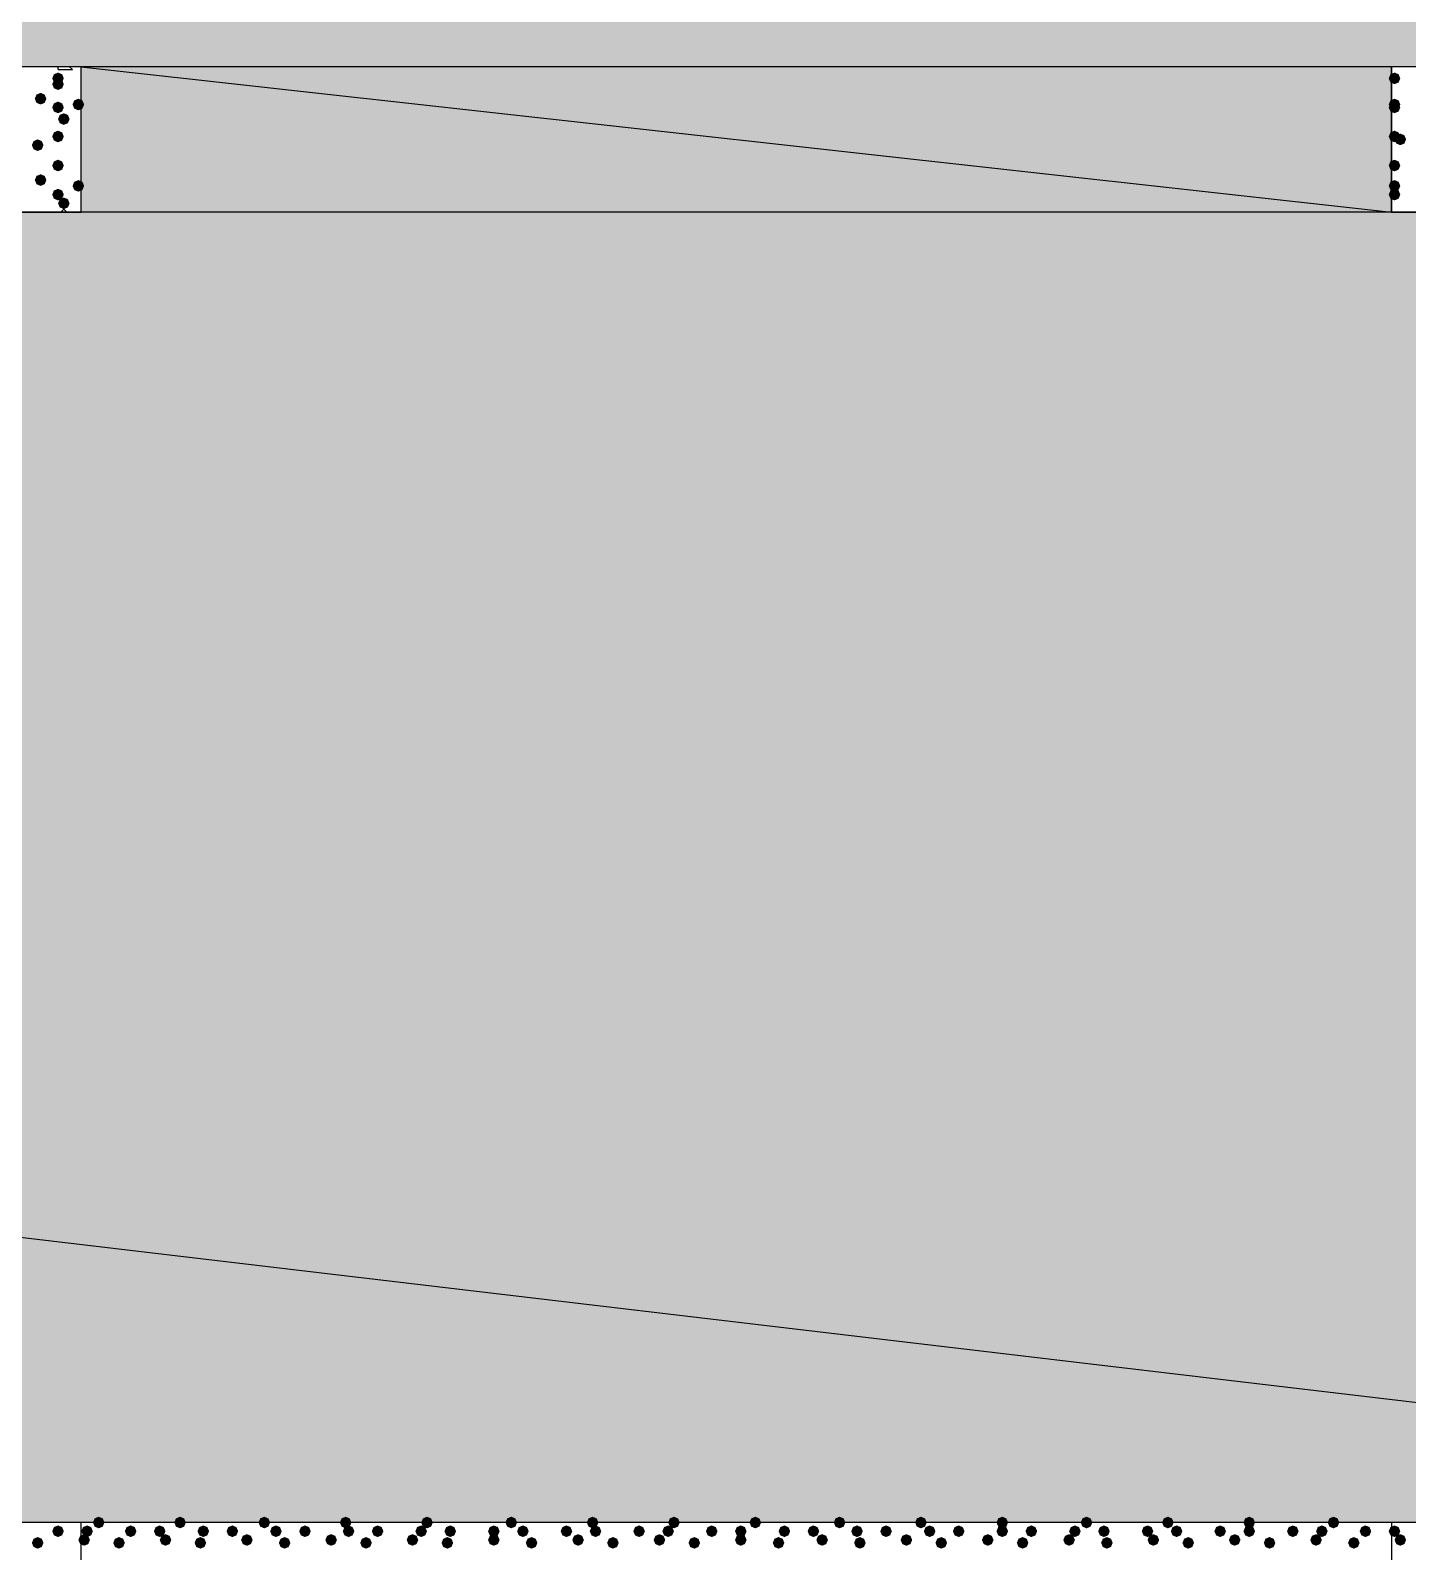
# Model space of a CAD drawing. Header units: millimetres. Extents: x 0 to 420, y 0 to 297.
# Drawn here: x 343.56 to 363.62, y 200.83 to 222.99 of the extents above; entities that cross this region are included whole.
import ezdxf

# ---------------------------------------------------------------- set-up
doc = ezdxf.new("R2010")
doc.units = ezdxf.units.MM
doc.layers.get('0').update_dxf_attribs({"linetype": 'CONTINUOUS'})

msp = doc.modelspace()

# ---------------------------------------------------------------- hatches: boundary and pattern name
at = {"true_color": 0x000008}
h = msp.add_hatch(color=0, dxfattribs=at)
h.paths.add_polyline_path([(378.544667, 241.511667), (32.469667, 241.511667), (378.544667, 222.461667)], flags=0)
h.paths.add_polyline_path([(32.469667, 241.511667), (378.544667, 222.461667), (32.469667, 222.461667)], flags=0)
at = {"true_color": 0x000007}
for points in [[(344.043, 222.292333), (344.018129, 222.232537), (343.958333, 222.207667), (343.898537, 222.232537), (343.873667, 222.292333), (343.898537, 222.352129), (343.958333, 222.377), (344.018129, 222.352129)], [(344.043, 222.207667), (344.018129, 222.147871), (343.958333, 222.123), (343.898537, 222.147871), (343.873667, 222.207667), (343.898537, 222.267462), (343.958333, 222.292333), (344.018129, 222.267463)], [(363.516333, 222.292333), (363.491463, 222.232537), (363.431667, 222.207667), (363.371871, 222.232537), (363.347, 222.292333), (363.371871, 222.352129), (363.431667, 222.377), (363.491462, 222.352129)], [(343.789, 221.996), (343.764129, 221.936204), (343.704333, 221.911333), (343.644537, 221.936204), (343.619667, 221.996), (343.644537, 222.055796), (343.704333, 222.080667), (343.764129, 222.055796)], [(344.043, 221.869), (344.018129, 221.809204), (343.958333, 221.784333), (343.898537, 221.809204), (343.873667, 221.869), (343.898537, 221.928796), (343.958333, 221.953667), (344.018129, 221.928796)], [(344.339333, 221.911333), (344.314462, 221.851537), (344.254667, 221.826667), (344.194871, 221.851537), (344.17, 221.911333), (344.194871, 221.971129), (344.254667, 221.996), (344.314462, 221.971129)], [(363.516333, 221.911333), (363.491463, 221.851537), (363.431667, 221.826667), (363.371871, 221.851537), (363.347, 221.911333), (363.371871, 221.971129), (363.431667, 221.996), (363.491462, 221.971129)], [(363.516333, 221.869), (363.491463, 221.809204), (363.431667, 221.784333), (363.371871, 221.809204), (363.347, 221.869), (363.371871, 221.928796), (363.431667, 221.953667), (363.491462, 221.928796)], [(344.127667, 221.699667), (344.102796, 221.639871), (344.043, 221.615), (343.983204, 221.639871), (343.958333, 221.699667), (343.983204, 221.759462), (344.043, 221.784333), (344.102796, 221.759463)], [(343.746667, 221.318667), (343.721796, 221.258871), (343.662, 221.234), (343.602204, 221.258871), (343.577333, 221.318667), (343.602204, 221.378462), (343.662, 221.403333), (343.721796, 221.378463)], [(344.043, 221.445667), (344.018129, 221.385871), (343.958333, 221.361), (343.898537, 221.385871), (343.873667, 221.445667), (343.898537, 221.505462), (343.958333, 221.530333), (344.018129, 221.505463)], [(363.516333, 221.445667), (363.491463, 221.385871), (363.431667, 221.361), (363.371871, 221.385871), (363.347, 221.445667), (363.371871, 221.505462), (363.431667, 221.530333), (363.491462, 221.505463)], [(363.601, 221.403333), (363.576129, 221.343537), (363.516333, 221.318667), (363.456537, 221.343537), (363.431667, 221.403333), (363.456537, 221.463129), (363.516333, 221.488), (363.576129, 221.463129)], [(344.043, 221.022333), (344.018129, 220.962537), (343.958333, 220.937667), (343.898537, 220.962537), (343.873667, 221.022333), (343.898537, 221.082129), (343.958333, 221.107), (344.018129, 221.082129)], [(344.043, 221.022333), (344.018129, 220.962537), (343.958333, 220.937667), (343.898537, 220.962537), (343.873667, 221.022333), (343.898537, 221.082129), (343.958333, 221.107), (344.018129, 221.082129)], [(363.516333, 221.022333), (363.491463, 220.962537), (363.431667, 220.937667), (363.371871, 220.962537), (363.347, 221.022333), (363.371871, 221.082129), (363.431667, 221.107), (363.491462, 221.082129)], [(343.789, 220.810667), (343.764129, 220.750871), (343.704333, 220.726), (343.644537, 220.750871), (343.619667, 220.810667), (343.644537, 220.870462), (343.704333, 220.895333), (343.764129, 220.870463)], [(344.339333, 220.726), (344.314462, 220.666204), (344.254667, 220.641333), (344.194871, 220.666204), (344.17, 220.726), (344.194871, 220.785796), (344.254667, 220.810667), (344.314462, 220.785796)], [(363.516333, 220.726), (363.491463, 220.666204), (363.431667, 220.641333), (363.371871, 220.666204), (363.347, 220.726), (363.371871, 220.785796), (363.431667, 220.810667), (363.491462, 220.785796)], [(344.043, 220.599), (344.018129, 220.539204), (343.958333, 220.514333), (343.898537, 220.539204), (343.873667, 220.599), (343.898537, 220.658796), (343.958333, 220.683667), (344.018129, 220.658796)], [(344.127667, 220.472), (344.102796, 220.412204), (344.043, 220.387333), (343.983204, 220.412204), (343.958333, 220.472), (343.983204, 220.531796), (344.043, 220.556667), (344.102796, 220.531796)], [(363.516333, 220.599), (363.491463, 220.539204), (363.431667, 220.514333), (363.371871, 220.539204), (363.347, 220.599), (363.371871, 220.658796), (363.431667, 220.683667), (363.491462, 220.658796)], [(343.746667, 200.956333), (343.721796, 200.896537), (343.662, 200.871667), (343.602204, 200.896537), (343.577333, 200.956333), (343.602204, 201.016129), (343.662, 201.041), (343.721796, 201.016129)], [(344.043, 201.125667), (344.018129, 201.065871), (343.958333, 201.041), (343.898537, 201.065871), (343.873667, 201.125667), (343.898537, 201.185462), (343.958333, 201.210333), (344.018129, 201.185463)], [(363.516333, 201.125667), (363.491463, 201.065871), (363.431667, 201.041), (363.371871, 201.065871), (363.347, 201.125667), (363.371871, 201.185462), (363.431667, 201.210333), (363.491462, 201.185463)], [(363.601, 200.998667), (363.576129, 200.938871), (363.516333, 200.914), (363.456537, 200.938871), (363.431667, 200.998667), (363.456537, 201.058462), (363.516333, 201.083333), (363.576129, 201.058463)]]:
    msp.add_hatch(color=0, dxfattribs=at).paths.add_polyline_path(points, flags=0)
at = {"true_color": 0x000008}
h = msp.add_hatch(color=0, dxfattribs=at)
h.paths.add_polyline_path([(363.389333, 222.461667), (344.297, 222.461667), (363.389333, 220.345)], flags=0)
h.paths.add_polyline_path([(344.297, 222.461667), (363.389333, 220.345), (344.297, 220.345)], flags=0)
h = msp.add_hatch(color=0, dxfattribs=at)
h.paths.add_polyline_path([(378.544667, 220.345), (217.17, 220.345), (378.544667, 201.252667)], flags=0)
h.paths.add_polyline_path([(217.17, 220.345), (378.544667, 201.252667), (217.17, 201.252667)], flags=0)
for points in [[(344.635667, 201.252667), (344.610796, 201.192871), (344.551, 201.168), (344.491204, 201.192871), (344.466333, 201.252667), (344.491204, 201.312462), (344.551, 201.337333), (344.610796, 201.312463)], [(345.821, 201.252667), (345.796129, 201.192871), (345.736333, 201.168), (345.676537, 201.192871), (345.651667, 201.252667), (345.676537, 201.312462), (345.736333, 201.337333), (345.796129, 201.312463)], [(347.048667, 201.252667), (347.023796, 201.192871), (346.964, 201.168), (346.904204, 201.192871), (346.879333, 201.252667), (346.904204, 201.312462), (346.964, 201.337333), (347.023796, 201.312463)], [(348.234, 201.252667), (348.209129, 201.192871), (348.149333, 201.168), (348.089538, 201.192871), (348.064667, 201.252667), (348.089537, 201.312462), (348.149333, 201.337333), (348.209129, 201.312463)], [(349.419333, 201.252667), (349.394462, 201.192871), (349.334667, 201.168), (349.274871, 201.192871), (349.25, 201.252667), (349.274871, 201.312462), (349.334667, 201.337333), (349.394462, 201.312463)], [(350.647, 201.252667), (350.622129, 201.192871), (350.562333, 201.168), (350.502538, 201.192871), (350.477667, 201.252667), (350.502537, 201.312462), (350.562333, 201.337333), (350.622129, 201.312463)], [(351.832333, 201.252667), (351.807462, 201.192871), (351.747667, 201.168), (351.687871, 201.192871), (351.663, 201.252667), (351.687871, 201.312462), (351.747667, 201.337333), (351.807462, 201.312463)], [(353.017667, 201.252667), (352.992796, 201.192871), (352.933, 201.168), (352.873204, 201.192871), (352.848333, 201.252667), (352.873204, 201.312462), (352.933, 201.337333), (352.992796, 201.312463)], [(354.203, 201.252667), (354.178129, 201.192871), (354.118333, 201.168), (354.058538, 201.192871), (354.033667, 201.252667), (354.058537, 201.312462), (354.118333, 201.337333), (354.178129, 201.312463)], [(355.430667, 201.252667), (355.405796, 201.192871), (355.346, 201.168), (355.286204, 201.192871), (355.261333, 201.252667), (355.286204, 201.312462), (355.346, 201.337333), (355.405796, 201.312463)], [(356.616, 201.252667), (356.591129, 201.192871), (356.531333, 201.168), (356.471537, 201.192871), (356.446667, 201.252667), (356.471537, 201.312462), (356.531333, 201.337333), (356.591129, 201.312463)], [(357.801333, 201.252667), (357.776462, 201.192871), (357.716667, 201.168), (357.656871, 201.192871), (357.632, 201.252667), (357.656871, 201.312462), (357.716667, 201.337333), (357.776462, 201.312463)], [(359.029, 201.252667), (359.004129, 201.192871), (358.944333, 201.168), (358.884537, 201.192871), (358.859667, 201.252667), (358.884537, 201.312462), (358.944333, 201.337333), (359.004129, 201.312463)], [(360.214333, 201.252667), (360.189462, 201.192871), (360.129667, 201.168), (360.069871, 201.192871), (360.045, 201.252667), (360.069871, 201.312462), (360.129667, 201.337333), (360.189462, 201.312463)], [(361.399667, 201.252667), (361.374796, 201.192871), (361.315, 201.168), (361.255204, 201.192871), (361.230333, 201.252667), (361.255204, 201.312462), (361.315, 201.337333), (361.374796, 201.312463)], [(362.627333, 201.252667), (362.602462, 201.192871), (362.542667, 201.168), (362.482871, 201.192871), (362.458, 201.252667), (362.482871, 201.312462), (362.542667, 201.337333), (362.602462, 201.312463)], [(344.424, 200.998667), (344.399129, 200.938871), (344.339333, 200.914), (344.279537, 200.938871), (344.254667, 200.998667), (344.279537, 201.058462), (344.339333, 201.083333), (344.399129, 201.058463)], [(344.466333, 201.125667), (344.441462, 201.065871), (344.381667, 201.041), (344.321871, 201.065871), (344.297, 201.125667), (344.321871, 201.185462), (344.381667, 201.210333), (344.441462, 201.185463)], [(344.932, 200.956333), (344.907129, 200.896537), (344.847333, 200.871667), (344.787537, 200.896537), (344.762667, 200.956333), (344.787537, 201.016129), (344.847333, 201.041), (344.907129, 201.016129)], [(345.101333, 201.125667), (345.076462, 201.065871), (345.016667, 201.041), (344.956871, 201.065871), (344.932, 201.125667), (344.956871, 201.185462), (345.016667, 201.210333), (345.076462, 201.185463)], [(345.524667, 201.125667), (345.499796, 201.065871), (345.44, 201.041), (345.380204, 201.065871), (345.355333, 201.125667), (345.380204, 201.185462), (345.44, 201.210333), (345.499796, 201.185463)], [(345.609333, 200.998667), (345.584462, 200.938871), (345.524667, 200.914), (345.464871, 200.938871), (345.44, 200.998667), (345.464871, 201.058462), (345.524667, 201.083333), (345.584462, 201.058463)], [(346.117333, 200.956333), (346.092462, 200.896537), (346.032667, 200.871667), (345.972871, 200.896537), (345.948, 200.956333), (345.972871, 201.016129), (346.032667, 201.041), (346.092462, 201.016129)], [(346.159667, 201.125667), (346.134796, 201.065871), (346.075, 201.041), (346.015204, 201.065871), (345.990333, 201.125667), (346.015204, 201.185462), (346.075, 201.210333), (346.134796, 201.185463)], [(346.583, 201.125667), (346.558129, 201.065871), (346.498333, 201.041), (346.438538, 201.065871), (346.413667, 201.125667), (346.438537, 201.185462), (346.498333, 201.210333), (346.558129, 201.185463)], [(346.794667, 200.998667), (346.769796, 200.938871), (346.71, 200.914), (346.650204, 200.938871), (346.625333, 200.998667), (346.650204, 201.058462), (346.71, 201.083333), (346.769796, 201.058463)], [(347.218, 201.125667), (347.193129, 201.065871), (347.133333, 201.041), (347.073537, 201.065871), (347.048667, 201.125667), (347.073537, 201.185462), (347.133333, 201.210333), (347.193129, 201.185463)], [(347.345, 200.956333), (347.320129, 200.896537), (347.260333, 200.871667), (347.200538, 200.896537), (347.175667, 200.956333), (347.200537, 201.016129), (347.260333, 201.041), (347.320129, 201.016129)], [(347.641333, 201.125667), (347.616463, 201.065871), (347.556667, 201.041), (347.496871, 201.065871), (347.472, 201.125667), (347.496871, 201.185462), (347.556667, 201.210333), (347.616462, 201.185463)], [(348.022333, 200.998667), (347.997462, 200.938871), (347.937667, 200.914), (347.877871, 200.938871), (347.853, 200.998667), (347.877871, 201.058462), (347.937667, 201.083333), (347.997462, 201.058463)], [(348.276333, 201.125667), (348.251463, 201.065871), (348.191667, 201.041), (348.131871, 201.065871), (348.107, 201.125667), (348.131871, 201.185462), (348.191667, 201.210333), (348.251462, 201.185463)], [(348.530333, 200.956333), (348.505463, 200.896537), (348.445667, 200.871667), (348.385871, 200.896537), (348.361, 200.956333), (348.385871, 201.016129), (348.445667, 201.041), (348.505462, 201.016129)], [(348.699667, 201.125667), (348.674796, 201.065871), (348.615, 201.041), (348.555204, 201.065871), (348.530333, 201.125667), (348.555204, 201.185462), (348.615, 201.210333), (348.674796, 201.185463)], [(349.207667, 200.998667), (349.182796, 200.938871), (349.123, 200.914), (349.063204, 200.938871), (349.038333, 200.998667), (349.063204, 201.058462), (349.123, 201.083333), (349.182796, 201.058463)], [(349.334667, 201.125667), (349.309796, 201.065871), (349.25, 201.041), (349.190204, 201.065871), (349.165333, 201.125667), (349.190204, 201.185462), (349.25, 201.210333), (349.309796, 201.185463)], [(349.715667, 200.956333), (349.690796, 200.896537), (349.631, 200.871667), (349.571204, 200.896537), (349.546333, 200.956333), (349.571204, 201.016129), (349.631, 201.041), (349.690796, 201.016129)], [(349.758, 201.125667), (349.733129, 201.065871), (349.673333, 201.041), (349.613538, 201.065871), (349.588667, 201.125667), (349.613537, 201.185462), (349.673333, 201.210333), (349.733129, 201.185463)], [(350.393, 201.125667), (350.368129, 201.065871), (350.308333, 201.041), (350.248538, 201.065871), (350.223667, 201.125667), (350.248537, 201.185462), (350.308333, 201.210333), (350.368129, 201.185463)], [(350.393, 200.998667), (350.368129, 200.938871), (350.308333, 200.914), (350.248538, 200.938871), (350.223667, 200.998667), (350.248537, 201.058462), (350.308333, 201.083333), (350.368129, 201.058463)], [(350.816333, 201.125667), (350.791462, 201.065871), (350.731667, 201.041), (350.671871, 201.065871), (350.647, 201.125667), (350.671871, 201.185462), (350.731667, 201.210333), (350.791462, 201.185463)], [(350.943333, 200.956333), (350.918462, 200.896537), (350.858667, 200.871667), (350.798871, 200.896537), (350.774, 200.956333), (350.798871, 201.016129), (350.858667, 201.041), (350.918462, 201.016129)], [(351.451333, 201.125667), (351.426462, 201.065871), (351.366667, 201.041), (351.306871, 201.065871), (351.282, 201.125667), (351.306871, 201.185462), (351.366667, 201.210333), (351.426462, 201.185463)], [(351.620667, 200.998667), (351.595796, 200.938871), (351.536, 200.914), (351.476204, 200.938871), (351.451333, 200.998667), (351.476204, 201.058462), (351.536, 201.083333), (351.595796, 201.058463)], [(351.874667, 201.125667), (351.849796, 201.065871), (351.79, 201.041), (351.730204, 201.065871), (351.705333, 201.125667), (351.730204, 201.185462), (351.79, 201.210333), (351.849796, 201.185463)], [(352.128667, 200.956333), (352.103796, 200.896537), (352.044, 200.871667), (351.984204, 200.896537), (351.959333, 200.956333), (351.984204, 201.016129), (352.044, 201.041), (352.103796, 201.016129)], [(352.509667, 201.125667), (352.484796, 201.065871), (352.425, 201.041), (352.365204, 201.065871), (352.340333, 201.125667), (352.365204, 201.185462), (352.425, 201.210333), (352.484796, 201.185463)], [(352.806, 200.998667), (352.781129, 200.938871), (352.721333, 200.914), (352.661538, 200.938871), (352.636667, 200.998667), (352.661537, 201.058462), (352.721333, 201.083333), (352.781129, 201.058463)], [(352.933, 201.125667), (352.908129, 201.065871), (352.848333, 201.041), (352.788537, 201.065871), (352.763667, 201.125667), (352.788537, 201.185462), (352.848333, 201.210333), (352.908129, 201.185463)], [(353.314, 200.956333), (353.289129, 200.896537), (353.229333, 200.871667), (353.169537, 200.896537), (353.144667, 200.956333), (353.169537, 201.016129), (353.229333, 201.041), (353.289129, 201.016129)], [(353.568, 201.125667), (353.543129, 201.065871), (353.483333, 201.041), (353.423537, 201.065871), (353.398667, 201.125667), (353.423537, 201.185462), (353.483333, 201.210333), (353.543129, 201.185463)], [(353.991333, 201.125667), (353.966462, 201.065871), (353.906667, 201.041), (353.846871, 201.065871), (353.822, 201.125667), (353.846871, 201.185462), (353.906667, 201.210333), (353.966462, 201.185463)], [(353.991333, 200.998667), (353.966462, 200.938871), (353.906667, 200.914), (353.846871, 200.938871), (353.822, 200.998667), (353.846871, 201.058462), (353.906667, 201.083333), (353.966462, 201.058463)], [(354.541667, 200.956333), (354.516796, 200.896537), (354.457, 200.871667), (354.397204, 200.896537), (354.372333, 200.956333), (354.397204, 201.016129), (354.457, 201.041), (354.516796, 201.016129)], [(354.626333, 201.125667), (354.601462, 201.065871), (354.541667, 201.041), (354.481871, 201.065871), (354.457, 201.125667), (354.481871, 201.185462), (354.541667, 201.210333), (354.601462, 201.185463)], [(355.049667, 201.125667), (355.024796, 201.065871), (354.965, 201.041), (354.905204, 201.065871), (354.880333, 201.125667), (354.905204, 201.185462), (354.965, 201.210333), (355.024796, 201.185463)], [(355.176667, 200.998667), (355.151796, 200.938871), (355.092, 200.914), (355.032204, 200.938871), (355.007333, 200.998667), (355.032204, 201.058462), (355.092, 201.083333), (355.151796, 201.058463)], [(355.684667, 201.125667), (355.659796, 201.065871), (355.6, 201.041), (355.540204, 201.065871), (355.515333, 201.125667), (355.540204, 201.185462), (355.6, 201.210333), (355.659796, 201.185463)], [(355.727, 200.956333), (355.702129, 200.896537), (355.642333, 200.871667), (355.582538, 200.896537), (355.557667, 200.956333), (355.582537, 201.016129), (355.642333, 201.041), (355.702129, 201.016129)], [(356.108, 201.125667), (356.083129, 201.065871), (356.023333, 201.041), (355.963538, 201.065871), (355.938667, 201.125667), (355.963537, 201.185462), (356.023333, 201.210333), (356.083129, 201.185463)], [(356.404333, 200.998667), (356.379462, 200.938871), (356.319667, 200.914), (356.259871, 200.938871), (356.235, 200.998667), (356.259871, 201.058462), (356.319667, 201.083333), (356.379462, 201.058463)], [(356.743, 201.125667), (356.718129, 201.065871), (356.658333, 201.041), (356.598538, 201.065871), (356.573667, 201.125667), (356.598537, 201.185462), (356.658333, 201.210333), (356.718129, 201.185463)], [(356.912333, 200.956333), (356.887462, 200.896537), (356.827667, 200.871667), (356.767871, 200.896537), (356.743, 200.956333), (356.767871, 201.016129), (356.827667, 201.041), (356.887462, 201.016129)], [(357.166333, 201.125667), (357.141462, 201.065871), (357.081667, 201.041), (357.021871, 201.065871), (356.997, 201.125667), (357.021871, 201.185462), (357.081667, 201.210333), (357.141462, 201.185463)], [(357.589667, 200.998667), (357.564796, 200.938871), (357.505, 200.914), (357.445204, 200.938871), (357.420333, 200.998667), (357.445204, 201.058462), (357.505, 201.083333), (357.564796, 201.058463)], [(357.801333, 201.125667), (357.776462, 201.065871), (357.716667, 201.041), (357.656871, 201.065871), (357.632, 201.125667), (357.656871, 201.185462), (357.716667, 201.210333), (357.776462, 201.185463)], [(358.097667, 200.956333), (358.072796, 200.896537), (358.013, 200.871667), (357.953204, 200.896537), (357.928333, 200.956333), (357.953204, 201.016129), (358.013, 201.041), (358.072796, 201.016129)], [(358.224667, 201.125667), (358.199796, 201.065871), (358.14, 201.041), (358.080204, 201.065871), (358.055333, 201.125667), (358.080204, 201.185462), (358.14, 201.210333), (358.199796, 201.185463)], [(358.775, 200.998667), (358.750129, 200.938871), (358.690333, 200.914), (358.630538, 200.938871), (358.605667, 200.998667), (358.630537, 201.058462), (358.690333, 201.083333), (358.750129, 201.058463)], [(358.859667, 201.125667), (358.834796, 201.065871), (358.775, 201.041), (358.715204, 201.065871), (358.690333, 201.125667), (358.715204, 201.185462), (358.775, 201.210333), (358.834796, 201.185463)], [(359.283, 201.125667), (359.258129, 201.065871), (359.198333, 201.041), (359.138537, 201.065871), (359.113667, 201.125667), (359.138537, 201.185462), (359.198333, 201.210333), (359.258129, 201.185463)], [(359.325333, 200.956333), (359.300462, 200.896537), (359.240667, 200.871667), (359.180871, 200.896537), (359.156, 200.956333), (359.180871, 201.016129), (359.240667, 201.041), (359.300462, 201.016129)], [(359.918, 201.125667), (359.893129, 201.065871), (359.833333, 201.041), (359.773537, 201.065871), (359.748667, 201.125667), (359.773537, 201.185462), (359.833333, 201.210333), (359.893129, 201.185463)], [(360.002667, 200.998667), (359.977796, 200.938871), (359.918, 200.914), (359.858204, 200.938871), (359.833333, 200.998667), (359.858204, 201.058462), (359.918, 201.083333), (359.977796, 201.058463)], [(360.341333, 201.125667), (360.316462, 201.065871), (360.256667, 201.041), (360.196871, 201.065871), (360.172, 201.125667), (360.196871, 201.185462), (360.256667, 201.210333), (360.316462, 201.185463)], [(360.510667, 200.956333), (360.485796, 200.896537), (360.426, 200.871667), (360.366204, 200.896537), (360.341333, 200.956333), (360.366204, 201.016129), (360.426, 201.041), (360.485796, 201.016129)], [(360.976333, 201.125667), (360.951462, 201.065871), (360.891667, 201.041), (360.831871, 201.065871), (360.807, 201.125667), (360.831871, 201.185462), (360.891667, 201.210333), (360.951462, 201.185463)], [(361.188, 200.998667), (361.163129, 200.938871), (361.103333, 200.914), (361.043537, 200.938871), (361.018667, 200.998667), (361.043537, 201.058462), (361.103333, 201.083333), (361.163129, 201.058463)], [(361.399667, 201.125667), (361.374796, 201.065871), (361.315, 201.041), (361.255204, 201.065871), (361.230333, 201.125667), (361.255204, 201.185462), (361.315, 201.210333), (361.374796, 201.185463)], [(361.696, 200.956333), (361.671129, 200.896537), (361.611333, 200.871667), (361.551537, 200.896537), (361.526667, 200.956333), (361.551537, 201.016129), (361.611333, 201.041), (361.671129, 201.016129)], [(362.034667, 201.125667), (362.009796, 201.065871), (361.95, 201.041), (361.890204, 201.065871), (361.865333, 201.125667), (361.890204, 201.185462), (361.95, 201.210333), (362.009796, 201.185463)], [(362.373333, 200.998667), (362.348462, 200.938871), (362.288667, 200.914), (362.228871, 200.938871), (362.204, 200.998667), (362.228871, 201.058462), (362.288667, 201.083333), (362.348462, 201.058463)], [(362.458, 201.125667), (362.433129, 201.065871), (362.373333, 201.041), (362.313538, 201.065871), (362.288667, 201.125667), (362.313537, 201.185462), (362.373333, 201.210333), (362.433129, 201.185463)], [(362.923667, 200.956333), (362.898796, 200.896537), (362.839, 200.871667), (362.779204, 200.896537), (362.754333, 200.956333), (362.779204, 201.016129), (362.839, 201.041), (362.898796, 201.016129)], [(363.093, 201.125667), (363.068129, 201.065871), (363.008333, 201.041), (362.948537, 201.065871), (362.923667, 201.125667), (362.948537, 201.185462), (363.008333, 201.210333), (363.068129, 201.185463)]]:
    msp.add_hatch(color=0, dxfattribs=at).paths.add_polyline_path(points, flags=0)

# ---------------------------------------------------------------- linework, layer by layer
at = {"color": 0, "true_color": 0x000008}
for points in [[(32.469667, 241.511667), (378.544667, 222.461667), (32.469667, 222.461667)], [(363.389333, 222.461667), (344.297, 222.461667), (363.389333, 220.345)], [(344.297, 222.461667), (363.389333, 220.345), (344.297, 220.345)], [(378.544667, 220.345), (217.17, 220.345), (378.544667, 201.252667)], [(217.17, 220.345), (378.544667, 201.252667), (217.17, 201.252667)]]:
    msp.add_lwpolyline(points, close=True, dxfattribs=at)
at = {"color": 0, "true_color": 0x000007}
for points in [[(31.369, 201.252667), (31.369, 177.927), (379.603, 177.927), (379.603, 201.252667), (217.17, 201.252667), (217.17, 222.461667), (193.844333, 222.461667), (193.844333, 201.252667)], [(31.369, 201.252667), (31.369, 177.927), (379.603, 177.927), (379.603, 201.252667), (217.17, 201.252667), (217.17, 222.461667), (193.844333, 222.461667), (193.844333, 201.252667)], [(342.180333, 222.461667), (342.180333, 220.345), (344.297, 220.345), (344.297, 222.461667)], [(363.389333, 222.461667), (363.389333, 220.345), (365.506, 220.345), (365.506, 222.461667)], [(342.180333, 201.252667), (342.180333, 199.136), (344.297, 199.136), (344.297, 201.252667)], [(363.389333, 201.252667), (363.389333, 199.136), (365.506, 199.136), (365.506, 201.252667)]]:
    msp.add_lwpolyline(points, close=True, dxfattribs=at)
for points in [[(343.958333, 222.419333), (343.958333, 222.461667)], [(343.958333, 222.419333), (344.17, 222.419333)], [(344.17, 222.419333), (344.127667, 222.461667)], [(344.000667, 220.345), (344.043, 220.387333)], [(344.085333, 220.345), (344.043, 220.387333)], [(363.389333, 201.252667), (344.297, 201.252667)]]:
    msp.add_lwpolyline(points, dxfattribs=at)

doc.saveas('drawing.dxf')
